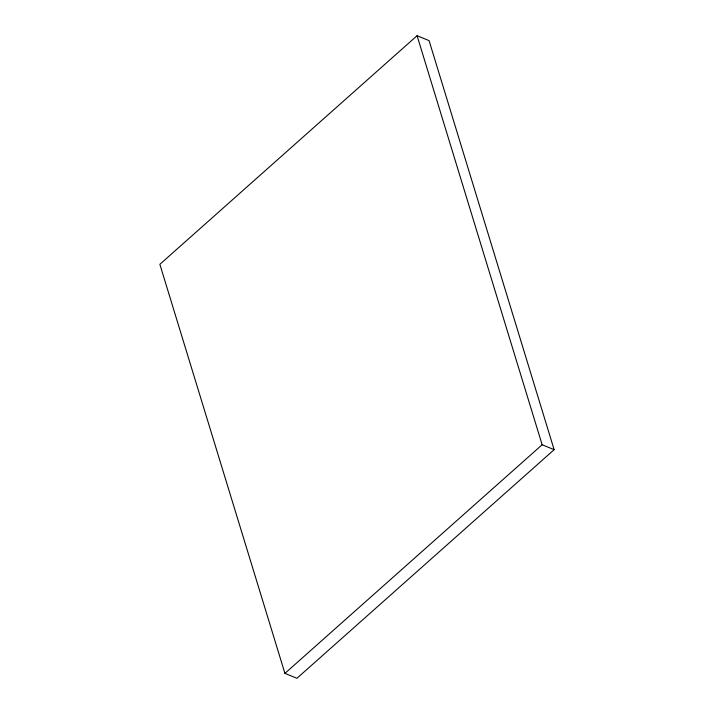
<?xml version="1.0" encoding="UTF-8"?>
<svg xmlns="http://www.w3.org/2000/svg" width="714" height="714" viewBox="0 0 714 714"><rect width="100%" height="100%" fill="white"/><g stroke="black" fill="none" stroke-linecap="round" stroke-linejoin="round"><path stroke-width="1.07" d="M417.074 35.7L159.865 264.323L284.931 673.373L296.926 678.3L554.135 449.677L429.069 40.627L417.074 35.7L542.14 444.751L554.135 449.677M284.931 673.373L542.14 444.751"/></g></svg>
